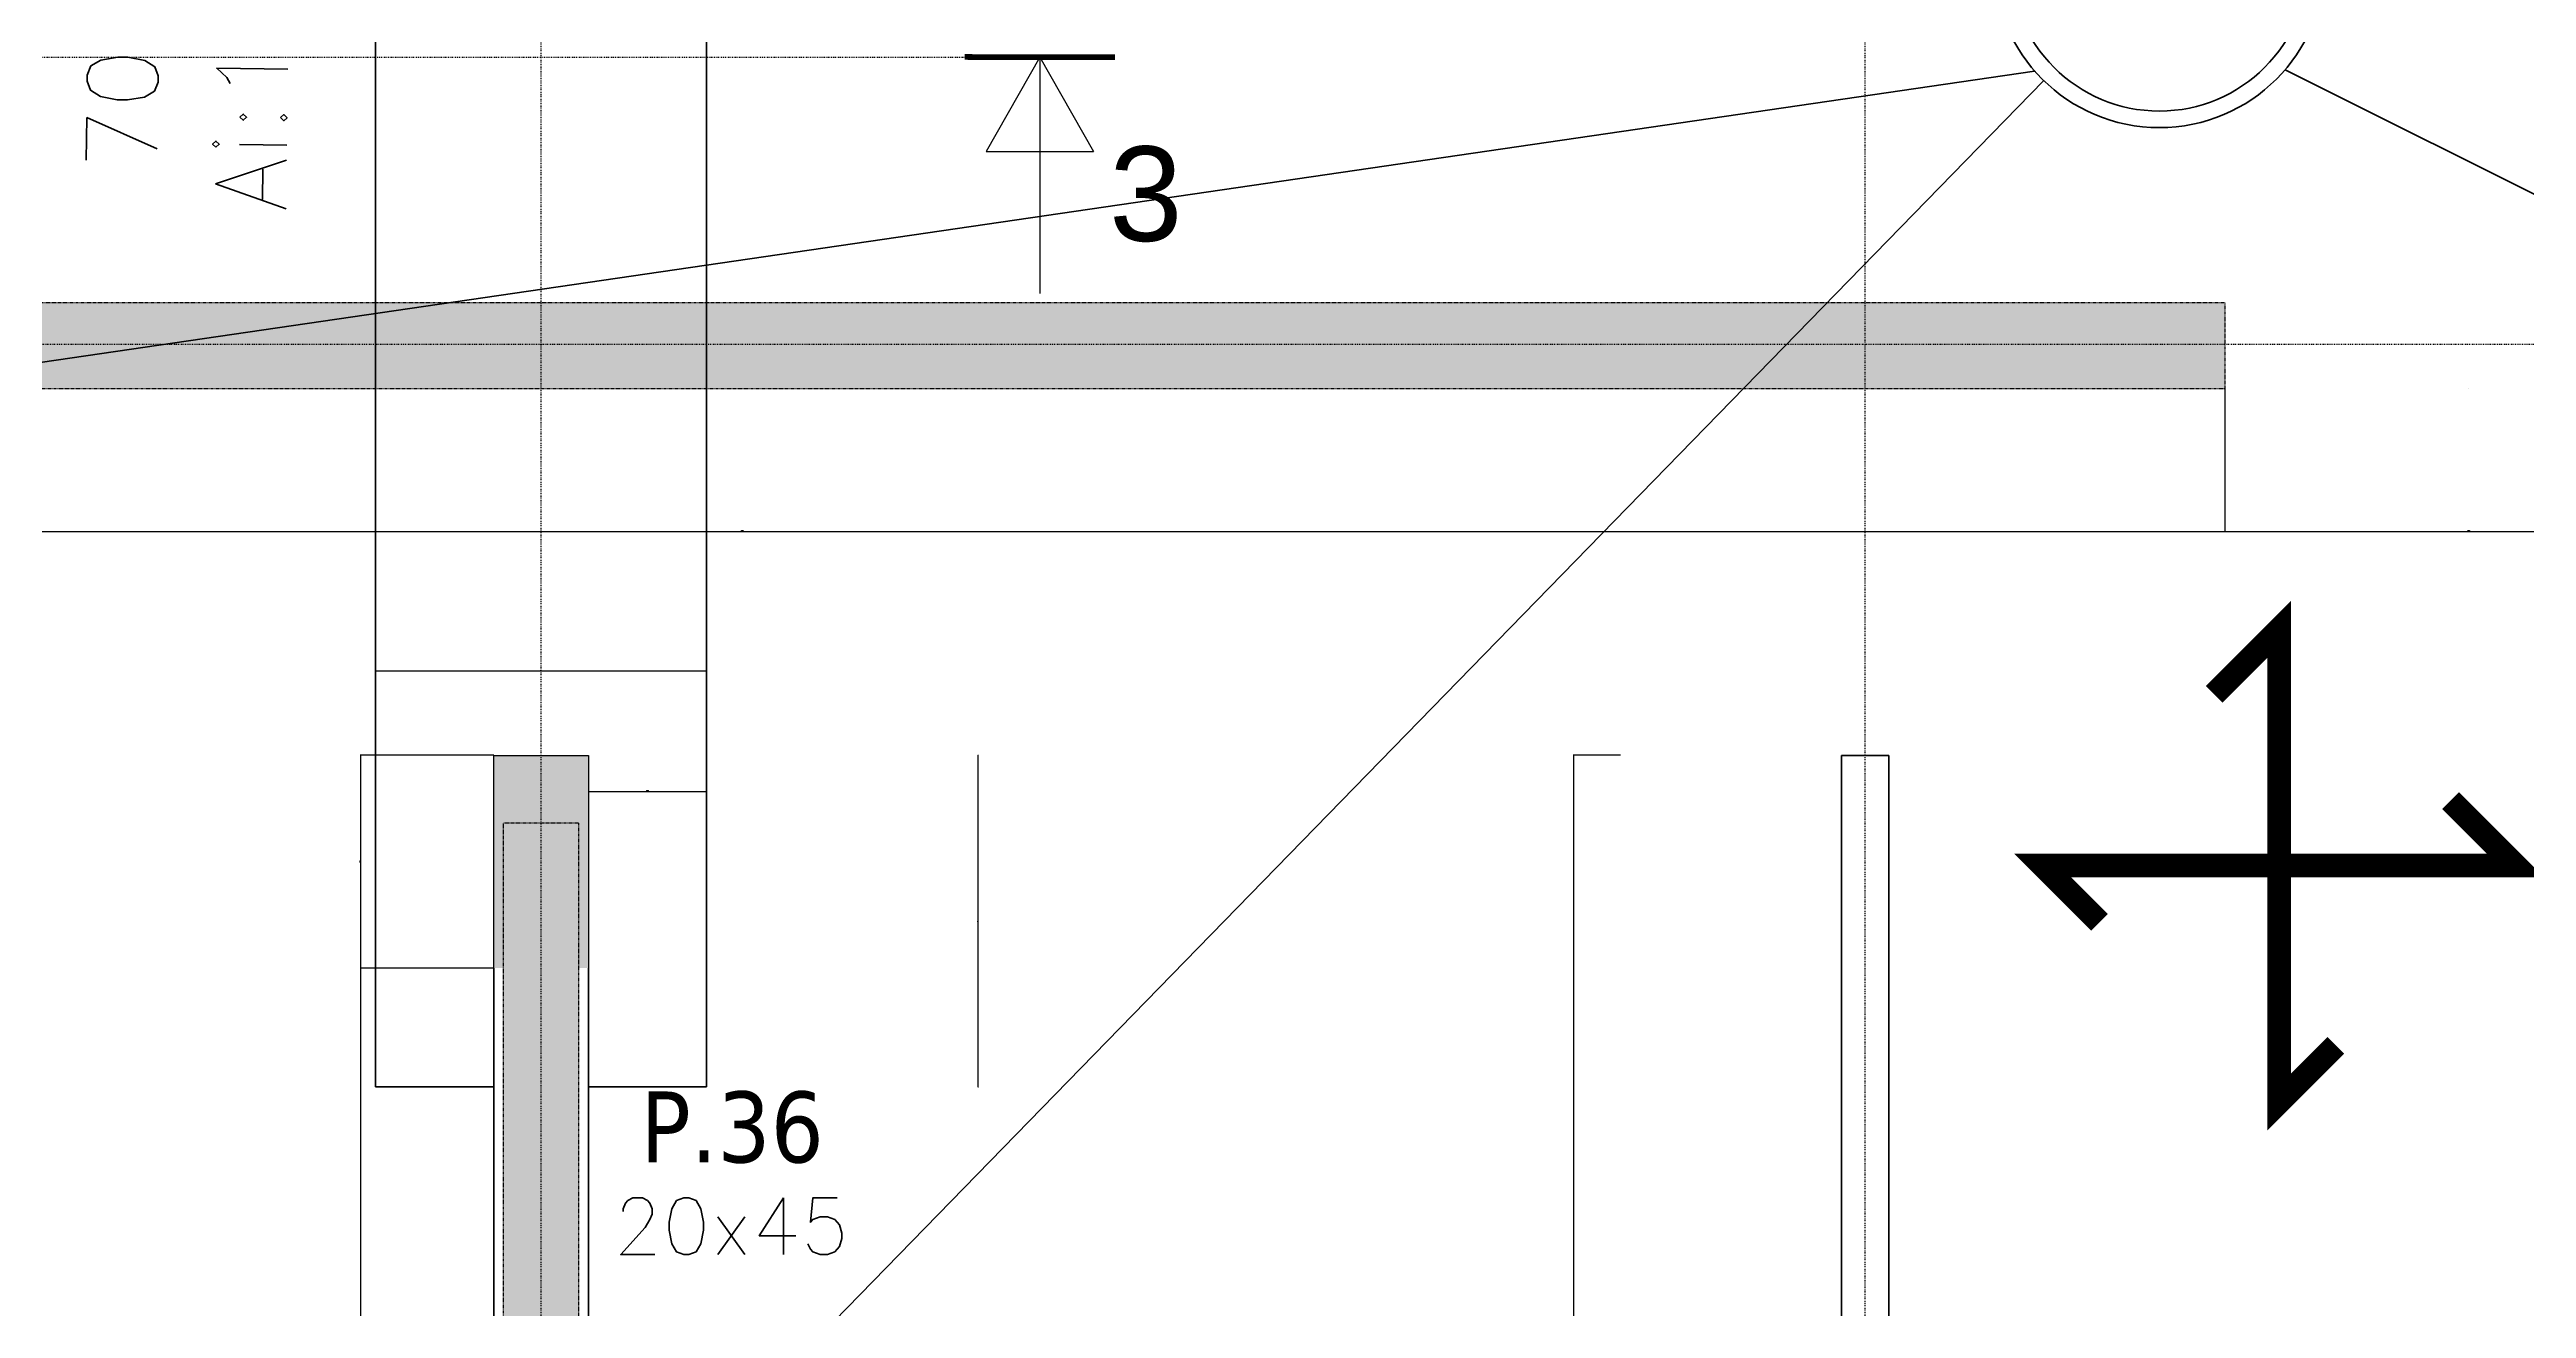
# Model space of a CAD drawing. Extents: x -12912 to 27386, y 1818 to 8189.
# Drawn here: x 534 to 1058, y 6296 to 6562 of the extents above; entities that cross this region are included whole.
import ezdxf

# ---------------------------------------------------------------- set-up
doc = ezdxf.new("R2010")
doc.units = 0
doc.header["$MEASUREMENT"] = 0
for name, pattern in [('CACHE2', [4.7625, 3.175, -1.5875]), ('GrDotted', [0.4, 0.1, -0.1, 0.1, -0.1]), ('GrFeatureAxis', [0.85, 0.25, -0.2, 0.1, -0.2, 0.1]), ('STRICHPUNKT2_S11', [0.9, 0.7, -0.1, 0, -0.1])]:
    doc.linetypes.add(name, pattern=pattern)
doc.layers.get('0').update_dxf_attribs({"linetype": 'CONTINUOUS'})
doc.layers.get('DEFPOINTS').update_dxf_attribs({"linetype": 'CONTINUOUS'})
for name, color, linetype in [('K_ENT_M_Building_Coffrage PH Sous sol', 7, 'CONTINUOUS'), ('STR_AXES_REPERE', 1, 'CONTINUOUS'), ('STR_COTATION', 1, 'CONTINUOUS'), ('STR_OPENING', 161, 'CONTINUOUS'), ('STR_SURCH', 9, 'CACHE2'), ('STR_TXT', 102, 'CONTINUOUS')]:
    doc.layers.add(name, color=color, linetype=linetype)
for name, color, linetype, lineweight in [('STR_AXES', 4, 'STRICHPUNKT2_S11', 25), ('STR_dob_dalles', 130, 'CONTINUOUS', 35), ('STR_POUTRES', 102, 'CONTINUOUS', 35), ('STR_VOILES', 6, 'CONTINUOUS', 70)]:
    doc.layers.add(name, color=color, linetype=linetype, lineweight=lineweight)
doc.styles.add('EPAIS', font='TAHOMA.TTF')
doc.styles.add('FIN', font='romans.shx')
doc.styles.add('GrCut', font='swissli.ttf', dxfattribs={"height": 0.2})
doc.styles.add('GrDimensions', font='simplex.shx')
doc.dimstyles.new('GrDimensions', dxfattribs={"dimtxt": 0.09, "dimasz": 0.05, "dimexe": 0.07, "dimexo": 0, "dimgap": 0.05, "dimtad": 1, "dimzin": 0, "dimdsep": 46, "dimtxsty": 'GrDimensions', "dimblk": 'ARCHTICK', "dimblk1": 'ARCHTICK', "dimblk2": 'ARCHTICK', "dimcen": 0.09, "dimadec": 0, "dimazin": 0, "dimtfac": 1, "dimtdec": 4, "dimtmove": 0, "dimatfit": 3, "dimldrblk": 'OPEN30', "dimfxl": 0, "dimtolj": 1, "dimtzin": 0, "dimarcsym": 0})
doc.dimstyles.new('Novo_MALKO', dxfattribs={"dimscale": 1.3, "dimtxt": 0.09, "dimasz": 0.05, "dimexe": 0.07, "dimexo": 0, "dimgap": 0.05, "dimtad": 1, "dimdec": 0, "dimlfac": 100, "dimzin": 0, "dimdsep": 46, "dimtxsty": 'GrDimensions', "dimblk": 'ARCHTICK', "dimcen": 0.09, "dimadec": 0, "dimazin": 0, "dimtfac": 1, "dimtdec": 0, "dimtmove": 0, "dimatfit": 3, "dimldrblk": 'OPEN30', "dimfxl": 0, "dimtolj": 1, "dimtzin": 0, "dimarcsym": 0})
pattern_1 = [(0, (5243.0074, 5883.9378), (1.190625, 2.38125), [0, -2.38125])]

# ---------------------------------------------------------------- blocks, each defined once
blk = doc.blocks.new('_ArchTick')
at = {"color": 0, "linetype": 'ByBlock', "const_width": 0.15}
blk.add_lwpolyline([(-0.5, -0.5), (0.5, 0.5)], dxfattribs=at)
blk = doc.blocks.new('*D89')
at = {"layer": 'DEFPOINTS', "color": 0, "linetype": 'Continuous'}
for p in [(367.41, 6490.54), (994.46, 6490.54), (994.46, 6460.28)]:
    blk.add_point(p, dxfattribs=at)
at = {"layer": 'STR_COTATION', "color": 0, "linetype": 'Continuous', "lineweight": -2}
for p, q in [((367.41, 6490.54), (367.41, 6460.19)), ((994.46, 6490.54), (994.46, 6460.19)), ((367.41, 6460.28), (994.46, 6460.28))]:
    blk.add_line(p, q, dxfattribs=at)
at = {"layer": 'STR_COTATION', "color": 0, "linetype": 'Continuous', "lineweight": -2, "xscale": 0.065, "yscale": 0.065, "zscale": 0.065, "rotation": 180}
blk.add_blockref('_ArchTick', (367.41, 6460.28), dxfattribs=at)
at = {"layer": 'STR_COTATION', "color": 0, "linetype": 'Continuous', "lineweight": -2, "xscale": 0.065, "yscale": 0.065, "zscale": 0.065}
blk.add_blockref('_ArchTick', (994.46, 6460.28), dxfattribs=at)
at = {"layer": 'STR_COTATION', "color": 0, "linetype": 'Continuous', "lineweight": -3, "insert": (680.93, 6460.4), "char_height": 0.117, "attachment_point": 5, "style": 'GrDimensions'}
blk.add_mtext('\\A1;627.05', dxfattribs=at)
blk = doc.blocks.new('_Open30')
at = {"color": 0, "linetype": 'ByBlock', "lineweight": -2}
for p, q in [((-1, 0.3), (0, 0)), ((0, 0), (-1, -0.3)), ((0, 0), (-1, 0))]:
    blk.add_line(p, q, dxfattribs=at)
blk = doc.blocks.new('*D90')
at = {"layer": 'DEFPOINTS', "color": 0, "linetype": 'Continuous'}
for p in [(994.46, 6490.54), (1097.46, 6490.54), (1097.46, 6460.28)]:
    blk.add_point(p, dxfattribs=at)
at = {"layer": 'STR_COTATION', "color": 0, "linetype": 'Continuous', "lineweight": -2}
for p, q in [((994.46, 6490.54), (994.46, 6460.19)), ((1097.46, 6490.54), (1097.46, 6460.19)), ((994.46, 6460.28), (1097.46, 6460.28))]:
    blk.add_line(p, q, dxfattribs=at)
at = {"layer": 'STR_COTATION', "color": 0, "linetype": 'Continuous', "lineweight": -2, "xscale": 0.065, "yscale": 0.065, "zscale": 0.065, "rotation": 180}
blk.add_blockref('_ArchTick', (994.46, 6460.28), dxfattribs=at)
at = {"layer": 'STR_COTATION', "color": 0, "linetype": 'Continuous', "lineweight": -2, "xscale": 0.065, "yscale": 0.065, "zscale": 0.065}
blk.add_blockref('_ArchTick', (1097.46, 6460.28), dxfattribs=at)
at = {"layer": 'STR_COTATION', "color": 0, "linetype": 'Continuous', "lineweight": -3, "insert": (1045.96, 6460.4), "char_height": 0.117, "attachment_point": 5, "style": 'GrDimensions'}
blk.add_mtext('\\A1;103.00', dxfattribs=at)
blk = doc.blocks.new('*D105')
at = {"layer": 'DEFPOINTS', "color": 0, "linetype": 'Continuous'}
for p in [(600.2, 6367.92), (628.36, 6367.92), (627.92, 5907.92)]:
    blk.add_point(p, dxfattribs=at)
at = {"layer": 'STR_COTATION', "color": 0, "linetype": 'Continuous', "lineweight": -2}
for p, q in [((628.36, 6367.92), (600.11, 6367.92)), ((600.2, 5907.92), (600.2, 6367.92)), ((627.92, 5907.92), (600.11, 5907.92))]:
    blk.add_line(p, q, dxfattribs=at)
at = {"layer": 'STR_COTATION', "color": 0, "linetype": 'Continuous', "lineweight": -2, "xscale": 0.065, "yscale": 0.065, "zscale": 0.065}
for p, rotation in [((600.2, 6367.92), 90), ((600.2, 5907.92), 270)]:
    blk.add_blockref('_ArchTick', p, dxfattribs=dict(at, rotation=rotation))
at = {"layer": 'STR_COTATION', "color": 0, "linetype": 'Continuous', "lineweight": -3, "insert": (600.08, 6137.92), "char_height": 0.117, "attachment_point": 5, "rotation": 90, "style": 'GrDimensions'}
blk.add_mtext('\\A1;460.00', dxfattribs=at)
blk = doc.blocks.new('*D106')
at = {"layer": 'DEFPOINTS', "color": 0, "linetype": 'Continuous'}
for p in [(600.2, 6412.92), (628.36, 6412.92), (628.36, 6367.92)]:
    blk.add_point(p, dxfattribs=at)
at = {"layer": 'STR_COTATION', "color": 0, "linetype": 'Continuous', "lineweight": -2}
for p, q in [((628.36, 6412.92), (600.11, 6412.92)), ((600.2, 6367.92), (600.2, 6412.92)), ((628.36, 6367.92), (600.11, 6367.92))]:
    blk.add_line(p, q, dxfattribs=at)
at = {"layer": 'STR_COTATION', "color": 0, "linetype": 'Continuous', "lineweight": -2, "xscale": 0.065, "yscale": 0.065, "zscale": 0.065}
for p, rotation in [((600.2, 6412.92), 90), ((600.2, 6367.92), 270)]:
    blk.add_blockref('_ArchTick', p, dxfattribs=dict(at, rotation=rotation))
at = {"layer": 'STR_COTATION', "color": 0, "linetype": 'Continuous', "lineweight": -3, "insert": (600.08, 6390.42), "char_height": 0.117, "attachment_point": 5, "rotation": 90, "style": 'GrDimensions'}
blk.add_mtext('\\A1;4500', dxfattribs=at)
blk = doc.blocks.new('*D323')
at = {"layer": 'DEFPOINTS', "color": 0, "linetype": 'Continuous'}
for p in [(856.74, 6412.92), (866.61, 6412.92), (863.12, 5907.92)]:
    blk.add_point(p, dxfattribs=at)
at = {"layer": 'STR_COTATION', "color": 0, "linetype": 'Continuous', "lineweight": -2}
for p, q in [((866.61, 6412.92), (856.65, 6412.92)), ((856.74, 5907.92), (856.74, 6412.92)), ((863.12, 5907.92), (856.65, 5907.92))]:
    blk.add_line(p, q, dxfattribs=at)
at = {"layer": 'STR_COTATION', "color": 0, "linetype": 'Continuous', "lineweight": -2, "xscale": 0.065, "yscale": 0.065, "zscale": 0.065}
for p, rotation in [((856.74, 6412.92), 90), ((856.74, 5907.92), 270)]:
    blk.add_blockref('_ArchTick', p, dxfattribs=dict(at, rotation=rotation))
at = {"layer": 'STR_COTATION', "color": 0, "linetype": 'Continuous', "lineweight": -3, "insert": (856.61, 6160.42), "char_height": 0.117, "attachment_point": 5, "rotation": 90, "style": 'GrDimensions'}
blk.add_mtext('\\A1;505.00', dxfattribs=at)
blk = doc.blocks.new('*D737')
at = {"layer": 'DEFPOINTS', "color": 0, "ltscale": 4.5}
for p in [(648.36, 6412.92), (730.8, 6412.92), (673.36, 6342.81)]:
    blk.add_point(p, dxfattribs=at)
at = {"layer": 'STR_COTATION', "color": 0, "lineweight": -2, "ltscale": 4.5}
for p, q in [((730.71, 6412.92), (730.89, 6412.92)), ((730.8, 6342.81), (730.8, 6412.92)), ((730.71, 6342.81), (730.89, 6342.81))]:
    blk.add_line(p, q, dxfattribs=at)
at = {"layer": 'STR_COTATION', "color": 0, "lineweight": -2, "ltscale": 4.5, "xscale": 0.065, "yscale": 0.065, "zscale": 0.065}
for p, rotation in [((730.8, 6412.92), 90), ((730.8, 6342.81), 270)]:
    blk.add_blockref('_ArchTick', p, dxfattribs=dict(at, rotation=rotation))
at = {"layer": 'STR_COTATION', "color": 0, "ltscale": 4.5, "insert": (730.68, 6377.86), "char_height": 0.117, "attachment_point": 5, "rotation": 90, "style": 'GrDimensions'}
blk.add_mtext('\\A1;7011', dxfattribs=at)
blk = doc.blocks.new('*D739')
at = {"layer": 'DEFPOINTS', "color": 0, "ltscale": 4.5}
for p in [(673.36, 6426.47), (648.36, 6412.92), (673.36, 6405.28)]:
    blk.add_point(p, dxfattribs=at)
at = {"layer": 'STR_COTATION', "color": 0, "lineweight": -2, "ltscale": 4.5}
for p, q in [((648.36, 6405.38), (648.36, 6405.19)), ((648.36, 6405.28), (673.36, 6405.28)), ((673.36, 6405.38), (673.36, 6405.19))]:
    blk.add_line(p, q, dxfattribs=at)
at = {"layer": 'STR_COTATION', "color": 0, "lineweight": -2, "ltscale": 4.5, "xscale": 0.065, "yscale": 0.065, "zscale": 0.065, "rotation": 180}
blk.add_blockref('_ArchTick', (648.36, 6405.28), dxfattribs=at)
at = {"layer": 'STR_COTATION', "color": 0, "lineweight": -2, "ltscale": 4.5, "xscale": 0.065, "yscale": 0.065, "zscale": 0.065}
blk.add_blockref('_ArchTick', (673.36, 6405.28), dxfattribs=at)
at = {"layer": 'STR_COTATION', "color": 0, "ltscale": 4.5, "insert": (660.86, 6405.41), "char_height": 0.117, "attachment_point": 5, "style": 'GrDimensions'}
blk.add_mtext('\\A1;2500', dxfattribs=at)
blk = doc.blocks.new('*D740')
at = {"layer": 'DEFPOINTS', "color": 0, "ltscale": 4.5}
for p in [(603.36, 6430.7), (603.36, 6426.47), (673.36, 6426.47)]:
    blk.add_point(p, dxfattribs=at)
at = {"layer": 'STR_COTATION', "color": 0, "lineweight": -2, "ltscale": 4.5}
for p, q in [((603.36, 6430.61), (603.36, 6430.79)), ((673.36, 6430.7), (603.36, 6430.7)), ((673.36, 6430.61), (673.36, 6430.79))]:
    blk.add_line(p, q, dxfattribs=at)
at = {"layer": 'STR_COTATION', "color": 0, "lineweight": -2, "ltscale": 4.5, "xscale": 0.065, "yscale": 0.065, "zscale": 0.065, "rotation": 180}
blk.add_blockref('_ArchTick', (603.36, 6430.7), dxfattribs=at)
at = {"layer": 'STR_COTATION', "color": 0, "lineweight": -2, "ltscale": 4.5, "xscale": 0.065, "yscale": 0.065, "zscale": 0.065}
blk.add_blockref('_ArchTick', (673.36, 6430.7), dxfattribs=at)
at = {"layer": 'STR_COTATION', "color": 0, "ltscale": 4.5, "insert": (638.36, 6430.82), "char_height": 0.117, "attachment_point": 5, "style": 'GrDimensions'}
blk.add_mtext('\\A1;7000', dxfattribs=at)
blk = doc.blocks.new('*D741')
at = {"layer": 'DEFPOINTS', "color": 0, "ltscale": 4.5}
for p in [(582.96, 6912.92), (1069.36, 6912.97), (1044.08, 6890.01), (990.58, 6879.99), (1180.52, 6316.71)]:
    blk.add_point(p, dxfattribs=at)
at = {"layer": 'STR_COTATION', "color": 0, "lineweight": -2, "ltscale": 4.5}
blk.add_arc((1038.62, 6912.96), 58.27, 180.0056, 283.3865, dxfattribs=at)
at = {"layer": 'STR_COTATION', "color": 0, "lineweight": -2, "ltscale": 4.5, "xscale": 0.065, "yscale": 0.065, "zscale": 0.065}
for p, rotation in [((980.35, 6912.96), 90.00564943795904), ((1052.11, 6856.28), 13.38652171924021)]:
    blk.add_blockref('_ArchTick', p, dxfattribs=dict(at, rotation=rotation))
at = {"layer": 'STR_COTATION', "color": 0, "ltscale": 4.5, "insert": (1002.58, 6867.34), "char_height": 0.117, "attachment_point": 5, "rotation": 321.6961, "style": 'GrDimensions'}
blk.add_mtext('\\A1;103°', dxfattribs=at)

msp = doc.modelspace()

# ---------------------------------------------------------------- hatches: boundary and pattern name
at = {"layer": 'STR_AXES_REPERE', "linetype": 'Continuous'}
msp.add_hatch(color=256, dxfattribs=at).paths.add_polyline_path([(628.361, 6367.916), (628.361, 6412.916), (648.361, 6412.916), (648.361, 6367.916)])
at = {"layer": 'STR_SURCH', "linetype": 'Continuous'}
h = msp.add_hatch(dxfattribs=at)
h.set_pattern_fill('DOTS', color=256, scale=1.5, style=0)
h.set_pattern_definition(pattern_1)
h.paths.add_polyline_path([(994.457, 6508.637), (300.311, 6508.637), (318.408, 6490.539), (994.457, 6490.539)])
h = msp.add_hatch(dxfattribs=at)
h.set_pattern_fill('DOTS', color=256, scale=1.5, style=0)
h.set_pattern_definition(pattern_1)
h.paths.add_polyline_path([(630.36, 6398.588), (630.36, 5896.494), (646.36, 5896.494), (646.36, 6398.588)])

# ---------------------------------------------------------------- linework, layer by layer
at = {"color": 1, "linetype": 'ByBlock', "const_width": 5}
for points in [[(1005.932, 6389.595), (1005.932, 6439.595), (992.178, 6425.842)], [(1005.932, 6389.595), (1055.932, 6389.595), (1042.178, 6403.349)], [(967.923, 6377.605), (955.932, 6389.595), (1005.932, 6389.595)], [(1017.923, 6351.586), (1005.932, 6339.595), (1005.932, 6389.595)]]:
    msp.add_lwpolyline(points, dxfattribs=at)
at = {"layer": 'K_ENT_M_Building_Coffrage PH Sous sol', "color": 7, "linetype": 'Continuous', "extrusion": (1.22461e-16, -2.71917e-32, -1)}
for p, q in [((743.835, 6560.623), (732.489, 6540.623)), ((743.835, 6560.623), (743.835, 6540.623)), ((743.835, 6560.623), (755.181, 6540.623)), ((732.489, 6540.623), (755.181, 6540.623)), ((743.835, 6540.623), (743.835, 6510.623))]:
    msp.add_line(p, q, dxfattribs=at)
at = {"layer": 'K_ENT_M_Building_Coffrage PH Sous sol', "color": 7, "linetype": 'GrFeatureAxis'}
msp.add_lwpolyline([(-294.819, 6560.623), (743.835, 6560.623)], dxfattribs=at)
at = {"layer": 'K_ENT_M_Building_Coffrage PH Sous sol', "color": 7, "linetype": 'Continuous', "extrusion": (1.22461e-16, -2.71917e-32, -1), "const_width": 1.2}
msp.add_lwpolyline([(-727.91, 6560.643), (-759.76, 6560.603)], dxfattribs=at)
at = {"layer": 'STR_AXES', "linetype": 'GrFeatureAxis'}
for p, q in [((638.36, 5622.963), (638.36, 8022.963)), ((918.36, 5622.963), (918.36, 8022.963)), ((-1309.741, 6499.914), (7906.576, 6499.914))]:
    msp.add_line(p, q, dxfattribs=at)
at = {"layer": 'STR_AXES_REPERE', "linetype": 'Continuous'}
for p, q in [((628.361, 6412.916), (648.361, 6412.916)), ((628.361, 6367.916), (628.361, 6412.916)), ((648.361, 6412.916), (648.361, 6367.916))]:
    msp.add_line(p, q, dxfattribs=at)
at = {"layer": 'STR_dob_dalles', "linetype": 'Continuous', "lineweight": 35}
for p, q in [((954.21, 6557.67), (150.408, 6440.225)), ((318.408, 5901.547), (956.151, 6555.642)), ((1007.187, 6557.958), (2306.358, 5907.916))]:
    msp.add_line(p, q, dxfattribs=at)
for major_axis, start_param, end_param in [((-22.274, 22.274), 3.9269908, 10.2101761), ((-24.749, 24.749), 0.785399, 3.9269916)]:
    msp.add_ellipse((980.584, 6580.702), major_axis=major_axis, ratio=1, start_param=start_param, end_param=end_param, dxfattribs=at)
at = {"layer": 'STR_OPENING', "linetype": 'Continuous'}
msp.add_line((1045.957, 6490.539), (1045.957, 6490.539), dxfattribs=at)
msp.add_line((1045.957, 6490.539), (1045.957, 6490.539), dxfattribs=at)
at = {"layer": 'STR_POUTRES', "linetype": 'Continuous'}
for p, q in [((603.36, 6342.81), (603.358, 6912.919)), ((673.358, 6912.926), (673.36, 6342.81)), ((628.36, 6342.81), (603.36, 6342.81)), ((673.36, 6342.81), (648.362, 6342.81))]:
    msp.add_line(p, q, dxfattribs=at)
at = {"layer": 'STR_SURCH', "linetype": 'GrDotted'}
for p, q in [((603.359, 6508.637), (367.408, 6508.539)), ((994.457, 6508.637), (603.359, 6508.637)), ((367.408, 6490.539), (994.457, 6490.539)), ((630.36, 6367.916), (630.36, 5903.914)), ((646.36, 5903.914), (646.36, 6367.916))]:
    msp.add_line(p, q, dxfattribs=at)
at = {"layer": 'STR_SURCH', "linetype": 'GrDotted', "ltscale": 0.25}
for p, q in [((994.457, 6508.637), (994.457, 6490.539)), ((646.36, 6398.588), (630.36, 6398.588))]:
    msp.add_line(p, q, dxfattribs=at)
at = {"layer": 'STR_SURCH', "linetype": 'GrDotted', "ltscale": 0.5}
for p, q in [((630.36, 6398.588), (630.36, 6367.916)), ((646.36, 6367.916), (646.36, 6398.588))]:
    msp.add_line(p, q, dxfattribs=at)
at = {"layer": 'STR_VOILES', "linetype": 'Continuous'}
for p, q in [((913.36, 5907.916), (913.36, 6412.916)), ((913.36, 6412.916), (923.36, 6412.916)), ((923.36, 6412.916), (923.36, 5907.916)), ((628.358, 5907.916), (628.36, 6367.916)), ((648.362, 6367.916), (648.361, 5907.916))]:
    msp.add_line(p, q, dxfattribs=at)

# ---------------------------------------------------------------- texts
at = {"layer": 'K_ENT_M_Building_Coffrage PH Sous sol', "color": 7, "linetype": 'Continuous', "insert": (766.245, 6531.584), "char_height": 20, "attachment_point": 5, "style": 'GrCut'}
msp.add_mtext('{3}', dxfattribs=at)
at = {"layer": 'STR_TXT', "linetype": 'Continuous', "char_height": 15, "attachment_point": 1, "rotation": 89.29297, "style": 'FIN'}
for s, insert in [('70x68ht', (542.122, 6536.896)), ('Ai:129.55', (569.408, 6528.054))]:
    msp.add_mtext(s, dxfattribs=dict(at, insert=insert))
at = {"layer": 'STR_TXT', "linetype": 'Continuous', "lineweight": -3, "attachment_point": 1}
for s, insert, char_height, style in [(' P.36', (653.716, 6341.813), 15, 'EPAIS'), ('20x45', (653.646, 6319.298), 12, 'FIN')]:
    msp.add_mtext(s, dxfattribs=dict(at, insert=insert, char_height=char_height, style=style))

# ---------------------------------------------------------------- dimensions: what is measured, and where the dimension line sits
at = {"layer": 'STR_COTATION', "ltscale": 4.5}
dim = msp.add_angular_dim_2l(base=(990.581, 6879.989), line1=((1180.517, 6316.713), (1044.08, 6890.014)), line2=((1069.362, 6912.965), (582.957, 6912.917)), dimstyle='Novo_MALKO', dxfattribs=at)
dim.commit()
dim.dimension.update_dxf_attribs({"geometry": '*D741', "text_midpoint": (1002.58, 6867.336)})
at = {"layer": 'STR_COTATION', "linetype": 'Continuous', "lineweight": -3}
for base, p1, p2, picture, middle in [((994.457, 6460.278), (367.408, 6490.539), (994.457, 6490.539), '*D89', (680.933, 6460.402)), ((1097.457, 6460.278), (994.457, 6490.539), (1097.457, 6490.539), '*D90', (1045.957, 6460.402))]:
    dim = msp.add_linear_dim(base=base, p1=p1, p2=p2, dimstyle='GrDimensions', override={"dimscale": 1.3, "dimtmove": 1}, dxfattribs=at)
    dim.commit()
    dim.dimension.update_dxf_attribs({"geometry": picture, "text_midpoint": middle})
at = {"layer": 'STR_COTATION', "ltscale": 4.5}
dim = msp.add_linear_dim(base=(603.359, 6430.698), p1=(673.359, 6426.468), p2=(603.359, 6426.468), dimstyle='Novo_MALKO', dxfattribs=at)
dim.commit()
dim.dimension.update_dxf_attribs({"geometry": '*D740', "text_midpoint": (638.359, 6430.822)})
dim = msp.add_linear_dim(base=(673.359, 6405.285), p1=(648.361, 6412.916), p2=(673.359, 6426.468), dimstyle='Novo_MALKO', dxfattribs=at)
dim.commit()
dim.dimension.update_dxf_attribs({"geometry": '*D739', "text_midpoint": (660.86, 6405.285), "dimtype": 160})
at = {"layer": 'STR_COTATION', "linetype": 'Continuous', "lineweight": -3}
for base, p1, p2, override, picture, middle in [((600.2, 6412.916), (628.361, 6367.916), (628.361, 6412.916), {"dimscale": 1.3, "dimdec": 0, "dimlfac": 100, "dimzin": 0, "dimtmove": 1}, '*D106', (600.076, 6390.416)), ((856.736, 6412.916), (863.122, 5907.916), (866.606, 6412.916), {"dimscale": 1.3, "dimtmove": 1}, '*D323', (856.613, 6160.416)), ((600.2, 6367.916), (627.92, 5907.916), (628.361, 6367.916), {"dimscale": 1.3, "dimtmove": 1}, '*D105', (600.076, 6137.916))]:
    dim = msp.add_linear_dim(base=base, p1=p1, p2=p2, angle=90, dimstyle='GrDimensions', override=override, dxfattribs=at)
    dim.commit()
    dim.dimension.update_dxf_attribs({"geometry": picture, "text_midpoint": middle})
at = {"layer": 'STR_COTATION', "ltscale": 4.5}
dim = msp.add_linear_dim(base=(730.803, 6412.916), p1=(673.36, 6342.81), p2=(648.361, 6412.916), angle=90, dimstyle='Novo_MALKO', dxfattribs=at)
dim.commit()
dim.dimension.update_dxf_attribs({"geometry": '*D737', "text_midpoint": (730.68, 6377.863)})

doc.saveas('drawing.dxf')
